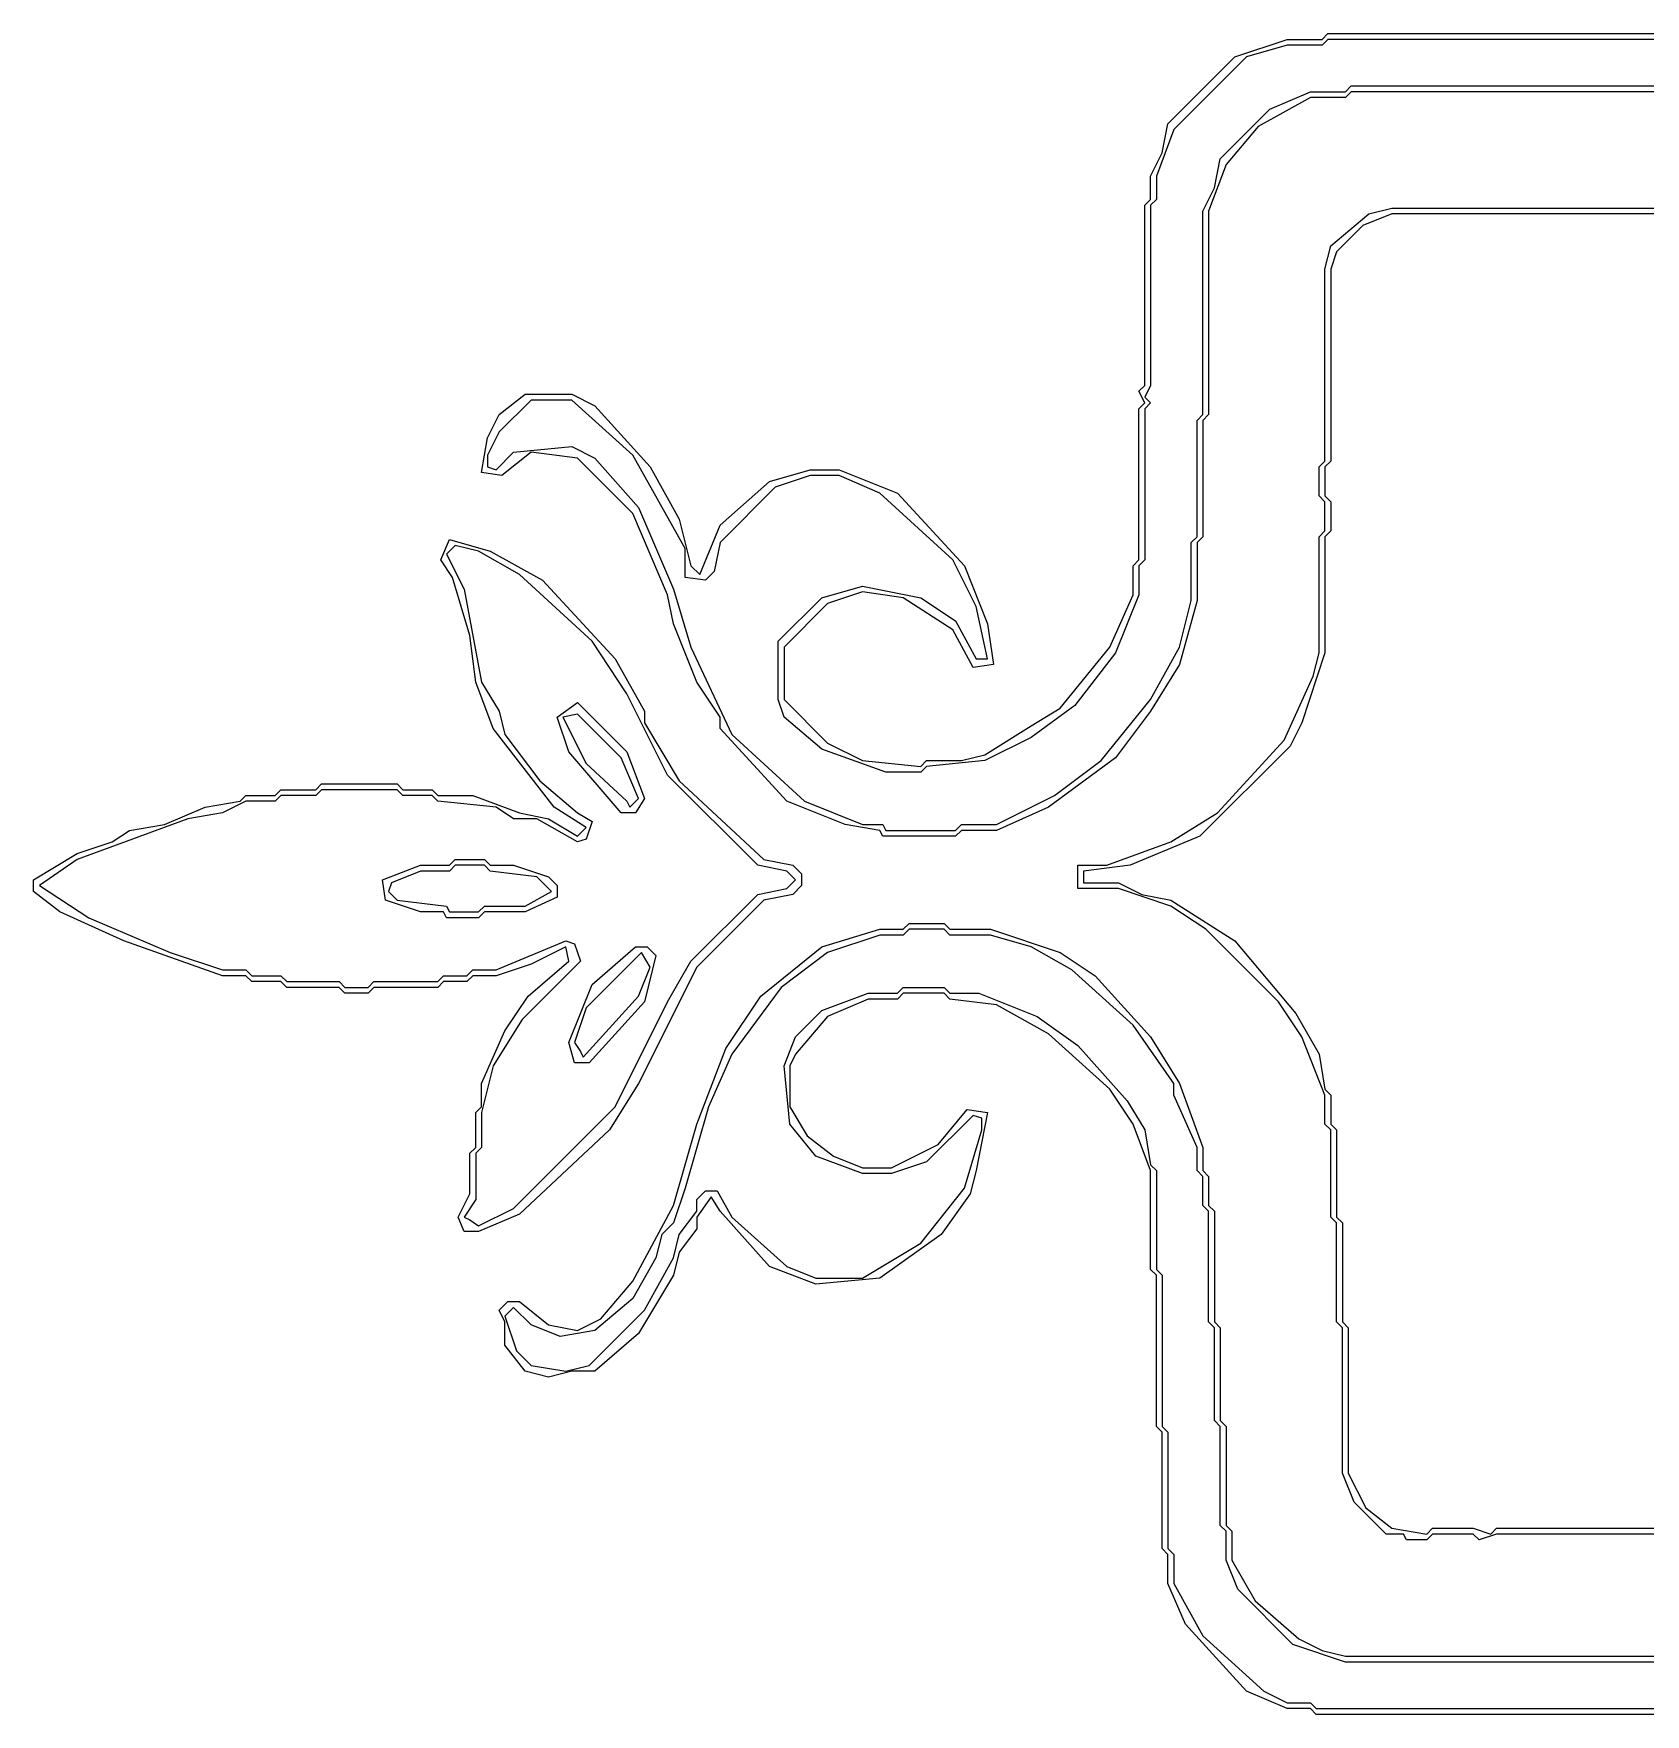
# Model space of a CAD drawing. Extents: x 0.2 to 6.6, y 0.38 to 3.24.
# Drawn here: x 0.198 to 1.403, y 1.159 to 2.415 of the extents above; entities that cross this region are included whole.
import ezdxf

# ---------------------------------------------------------------- set-up
doc = ezdxf.new("R2010")
doc.units = 0

msp = doc.modelspace()

# ---------------------------------------------------------------- linework, layer by layer
at = {"color": 7}
for points in [[(1.413, 2.3717), (1.1826, 2.3717), (1.1783, 2.3674), (1.1522, 2.3674), (1.113, 2.3457), (1.0891, 2.3174), (1.0761, 2.2826), (1.0761, 2.1304), (1.0717, 2.1261), (1.0717, 2.0391), (1.0674, 2.0348), (1.0674, 1.9913), (1.0543, 1.9435), (1.0326, 1.9087), (1.0065, 1.8739), (0.9565, 1.837), (0.9174, 1.8196), (0.8913, 1.8196), (0.887, 1.8152), (0.8326, 1.8152), (0.8326, 1.8152), (0.8304, 1.8196), (0.8043, 1.8239), (0.7609, 1.8413), (0.7109, 1.8957), (0.7109, 1.9043), (0.6935, 1.9304), (0.6761, 1.9739), (0.6717, 1.9957), (0.6457, 2.0565), (0.6043, 2.0978), (0.5696, 2.1022), (0.5478, 2.0848), (0.5326, 2.087), (0.537, 2.113), (0.5457, 2.1304), (0.5652, 2.1457), (0.6, 2.1457), (0.6174, 2.137), (0.6587, 2.0913), (0.6804, 2.0522), (0.6891, 2.0174), (0.6957, 2.0109), (0.7109, 2.0478), (0.7478, 2.0804), (0.7783, 2.0891), (0.8, 2.0891), (0.8435, 2.0717), (0.8935, 2.0174), (0.9109, 1.9739), (0.9152, 1.9435), (0.9, 1.9413), (0.8848, 1.9696), (0.8478, 1.9935), (0.8174, 1.9978), (0.7913, 1.9891), (0.7587, 1.9565), (0.7587, 1.9174), (0.7913, 1.8848), (0.8174, 1.8717), (0.8609, 1.8674), (0.8652, 1.8717), (0.8913, 1.8717), (0.9087, 1.8761), (0.9435, 1.8978), (0.9652, 1.9109), (1.0022, 1.9565), (1.0196, 1.9957), (1.0196, 2.0174), (1.0239, 2.0217), (1.0239, 2.1348), (1.0283, 2.1391), (1.0239, 2.1478), (1.0283, 2.1522), (1.0283, 2.287), (1.0326, 2.2913), (1.0326, 2.3087), (1.0413, 2.3261), (1.0457, 2.3478), (1.0957, 2.3978), (1.1348, 2.4109), (1.1609, 2.4109), (1.1652, 2.4152), (1.487, 2.4152)], [(1.487, 2.4109), (1.1652, 2.4109), (1.1609, 2.4065), (1.1348, 2.4065), (1.1043, 2.3978), (1.05, 2.3435), (1.037, 2.3087), (1.037, 2.2913), (1.0326, 2.287), (1.0326, 2.1522), (1.0283, 2.1435), (1.0326, 2.1391), (1.0283, 2.1348), (1.0283, 2.0217), (1.0239, 2.0174), (1.0239, 1.9957), (1.0065, 1.9522), (0.9761, 1.913), (0.9435, 1.8891), (0.9087, 1.8717), (0.8652, 1.8674), (0.8609, 1.863), (0.8348, 1.863), (0.787, 1.8804), (0.7587, 1.9043), (0.7543, 1.9174), (0.7543, 1.9609), (0.787, 1.9935), (0.8174, 2.0022), (0.8609, 1.9935), (0.887, 1.9761), (0.9022, 1.9478), (0.9109, 1.9478), (0.9022, 1.987), (0.8848, 2.0217), (0.8304, 2.0717), (0.8, 2.0848), (0.7783, 2.0848), (0.7522, 2.0761), (0.7109, 2.0348), (0.7065, 2.013), (0.7, 2.0065), (0.6848, 2.0087), (0.6848, 2.0304), (0.6457, 2.1), (0.6, 2.1413), (0.5696, 2.1413), (0.5457, 2.1174), (0.537, 2.1), (0.537, 2.0913), (0.5435, 2.0891), (0.5565, 2.1022), (0.6, 2.1065), (0.6174, 2.0978), (0.65, 2.0609), (0.6761, 2), (0.6891, 1.9565), (0.7196, 1.8913), (0.7739, 1.8413), (0.8174, 1.8239), (0.8326, 1.8239), (0.8326, 1.8239), (0.8348, 1.8196), (0.887, 1.8196), (0.8913, 1.8239), (0.9174, 1.8239), (0.9609, 1.8457), (0.9957, 1.8717), (1.0326, 1.9174), (1.0543, 1.9565), (1.063, 1.9913), (1.063, 2.0348), (1.0674, 2.0391), (1.0674, 2.1261), (1.0717, 2.1304), (1.0717, 2.2826), (1.0804, 2.3), (1.0848, 2.3217), (1.1217, 2.3587), (1.1522, 2.3717), (1.1783, 2.3717), (1.1826, 2.3761), (1.413, 2.3761)], [(1.5652, 1.2935), (1.2913, 1.2935), (1.2783, 1.2891), (1.2739, 1.2935), (1.2435, 1.2935), (1.2391, 1.2891), (1.2239, 1.2891), (1.2239, 1.2891), (1.2217, 1.2935), (1.2087, 1.2935), (1.1848, 1.3174), (1.1761, 1.3391), (1.1761, 1.4478), (1.1717, 1.4522), (1.1717, 1.5261), (1.1674, 1.5304), (1.1674, 1.5957), (1.163, 1.6), (1.163, 1.6217), (1.1457, 1.6652), (1.1283, 1.6913), (1.0739, 1.7457), (1.0478, 1.763), (1.0087, 1.7761), (0.9783, 1.7761), (0.9783, 1.7935), (1, 1.7935), (1.0478, 1.8109), (1.0826, 1.8326), (1.1326, 1.887), (1.1543, 1.9348), (1.1587, 1.9522), (1.1587, 2.0391), (1.163, 2.0435), (1.163, 2.0652), (1.1587, 2.0696), (1.1587, 2.0913), (1.163, 2.0957), (1.163, 2.2391), (1.1674, 2.2565), (1.1957, 2.2804), (1.213, 2.2848), (1.787, 2.2848)], [(1.787, 2.2804), (1.213, 2.2804), (1.1913, 2.2717), (1.1717, 2.2522), (1.1674, 2.2391), (1.1674, 2.0957), (1.163, 2.0913), (1.163, 2.0696), (1.1674, 2.0652), (1.1674, 2.0435), (1.163, 2.0391), (1.163, 1.9522), (1.1457, 1.9), (1.137, 1.8826), (1.0696, 1.8152), (1.0174, 1.7935), (0.9826, 1.7891), (0.9826, 1.7804), (1.0087, 1.7804), (1.0261, 1.7717), (1.0478, 1.7674), (1.0957, 1.737), (1.1413, 1.6826), (1.1587, 1.6522), (1.163, 1.6261), (1.1674, 1.6217), (1.1674, 1.6), (1.1717, 1.5957), (1.1717, 1.5304), (1.1761, 1.5261), (1.1761, 1.4522), (1.1804, 1.4478), (1.1804, 1.3391), (1.1935, 1.313), (1.213, 1.2978), (1.2391, 1.2935), (1.2435, 1.2978), (1.2739, 1.2978), (1.287, 1.2935), (1.2913, 1.2978), (1.5652, 1.2978)], [(1.6522, 1.1587), (1.1565, 1.1587), (1.1522, 1.163), (1.1348, 1.163), (1.1043, 1.1761), (1.0587, 1.2261), (1.0457, 1.2565), (1.0457, 1.2783), (1.0413, 1.2826), (1.0413, 1.3696), (1.037, 1.3739), (1.037, 1.487), (1.0326, 1.4913), (1.0326, 1.5652), (1.0196, 1.6), (1.0022, 1.6261), (0.9565, 1.6674), (0.9174, 1.6891), (0.8826, 1.6935), (0.8783, 1.6978), (0.8478, 1.6978), (0.8435, 1.6935), (0.8217, 1.6935), (0.7913, 1.6804), (0.7674, 1.6522), (0.763, 1.6435), (0.763, 1.613), (0.7761, 1.5913), (0.7957, 1.5761), (0.8174, 1.5674), (0.8391, 1.5674), (0.8739, 1.5848), (0.8957, 1.6109), (0.9109, 1.6087), (0.9022, 1.5652), (0.8978, 1.5478), (0.8761, 1.5174), (0.8304, 1.4848), (0.7826, 1.4804), (0.7478, 1.4935), (0.7109, 1.5348), (0.7043, 1.5457), (0.6935, 1.5304), (0.6935, 1.5217), (0.6804, 1.5043), (0.6761, 1.487), (0.65, 1.4435), (0.6174, 1.4152), (0.6, 1.4152), (0.5826, 1.4109), (0.5652, 1.4152), (0.55, 1.4348), (0.55, 1.4522), (0.5457, 1.4609), (0.5522, 1.4674), (0.5609, 1.4674), (0.5826, 1.45), (0.6043, 1.4457), (0.6217, 1.4543), (0.6457, 1.4826), (0.6761, 1.5391), (0.6935, 1.6), (0.7152, 1.6565), (0.7413, 1.6957), (0.787, 1.7326), (0.8304, 1.7457), (0.8478, 1.7457), (0.8522, 1.75), (0.8783, 1.75), (0.8826, 1.7457), (0.913, 1.7457), (0.9652, 1.7283), (0.9913, 1.7109), (1.0326, 1.6652), (1.0543, 1.6304), (1.0717, 1.5826), (1.0717, 1.5652), (1.0761, 1.5609), (1.0761, 1.5391), (1.0804, 1.5348), (1.0804, 1.4522), (1.0848, 1.4478), (1.0848, 1.3783), (1.0891, 1.3739), (1.0891, 1.3), (1.0935, 1.2957), (1.0935, 1.2739), (1.1109, 1.2435), (1.1435, 1.2152), (1.1609, 1.2065), (1.1783, 1.2022), (1.6174, 1.2022)], [(1.6174, 1.1978), (1.1783, 1.1978), (1.1391, 1.2109), (1.0978, 1.2522), (1.0891, 1.2739), (1.0891, 1.2957), (1.0848, 1.3), (1.0848, 1.3739), (1.0804, 1.3783), (1.0804, 1.4478), (1.0761, 1.4522), (1.0761, 1.5348), (1.0717, 1.5391), (1.0717, 1.5609), (1.0674, 1.5652), (1.0674, 1.5826), (1.05, 1.6217), (1.05, 1.6304), (1.0196, 1.6739), (0.9739, 1.7152), (0.9435, 1.7326), (0.913, 1.7413), (0.8826, 1.7413), (0.8783, 1.7457), (0.8522, 1.7457), (0.8478, 1.7413), (0.8304, 1.7413), (0.7913, 1.7283), (0.7565, 1.7022), (0.7196, 1.6522), (0.7022, 1.613), (0.6848, 1.5522), (0.6761, 1.5261), (0.6674, 1.5174), (0.663, 1.5), (0.6457, 1.4696), (0.6174, 1.4457), (0.5913, 1.4413), (0.5696, 1.45), (0.5565, 1.463), (0.55, 1.4565), (0.5587, 1.4304), (0.5696, 1.4196), (0.5957, 1.4152), (0.613, 1.4196), (0.6543, 1.4609), (0.6761, 1.5), (0.6804, 1.5174), (0.6935, 1.5348), (0.6935, 1.5435), (0.7, 1.55), (0.7087, 1.55), (0.7196, 1.5304), (0.7609, 1.4935), (0.7826, 1.4848), (0.8174, 1.4848), (0.8609, 1.5109), (0.8935, 1.5522), (0.9065, 1.5957), (0.9065, 1.6043), (0.9, 1.6065), (0.8652, 1.5717), (0.8391, 1.563), (0.8174, 1.563), (0.7826, 1.5761), (0.763, 1.6), (0.7587, 1.6435), (0.7674, 1.6652), (0.787, 1.6848), (0.8217, 1.6978), (0.8435, 1.6978), (0.8478, 1.7022), (0.8783, 1.7022), (0.8826, 1.6978), (0.9043, 1.6978), (0.9478, 1.6804), (0.9783, 1.6587), (1.0152, 1.6174), (1.0283, 1.5957), (1.0326, 1.5696), (1.037, 1.5652), (1.037, 1.4913), (1.0413, 1.487), (1.0413, 1.3739), (1.0457, 1.3696), (1.0457, 1.2826), (1.05, 1.2783), (1.05, 1.2565), (1.0717, 1.2174), (1.1174, 1.1761), (1.1348, 1.1674), (1.1522, 1.1674), (1.1565, 1.163), (1.6522, 1.163)]]:
    msp.add_lwpolyline(points, dxfattribs=at)
for points in [[(0.5196, 1.5196), (0.5152, 1.5304), (0.5239, 1.5478), (0.5239, 1.5783), (0.5283, 1.5826), (0.5283, 1.6087), (0.5326, 1.613), (0.5326, 1.6304), (0.55, 1.6696), (0.5674, 1.6957), (0.5978, 1.7217), (0.5957, 1.7326), (0.5696, 1.7196), (0.5435, 1.7109), (0.5261, 1.7109), (0.5217, 1.7065), (0.5043, 1.7065), (0.5, 1.7022), (0.4522, 1.7022), (0.4478, 1.6978), (0.4304, 1.6978), (0.4261, 1.7022), (0.387, 1.7022), (0.3826, 1.7065), (0.3609, 1.7065), (0.3565, 1.7109), (0.3391, 1.7109), (0.2652, 1.737), (0.2174, 1.7587), (0.1978, 1.7739), (0.1978, 1.7826), (0.2304, 1.8022), (0.2565, 1.8109), (0.2696, 1.8196), (0.2957, 1.8239), (0.3261, 1.837), (0.3522, 1.8413), (0.3565, 1.8457), (0.3783, 1.8457), (0.3826, 1.85), (0.4087, 1.85), (0.413, 1.8543), (0.4696, 1.8543), (0.4739, 1.85), (0.4957, 1.85), (0.5, 1.8457), (0.5261, 1.8457), (0.5609, 1.8326), (0.5826, 1.8283), (0.6043, 1.8152), (0.6109, 1.8217), (0.587, 1.837), (0.5413, 1.8957), (0.5283, 1.9304), (0.5239, 1.9652), (0.5109, 2.0087), (0.5022, 2.0217), (0.5087, 2.037), (0.5391, 2.0283), (0.5783, 2.0065), (0.6326, 1.9478), (0.6543, 1.9087), (0.6543, 1.9), (0.6804, 1.8565), (0.7435, 1.7978), (0.7652, 1.7935), (0.7717, 1.787), (0.7717, 1.7783), (0.7652, 1.7717), (0.7435, 1.7674), (0.6935, 1.7174), (0.65, 1.6304), (0.6283, 1.5957), (0.5609, 1.5326), (0.5304, 1.5196), (0.5196, 1.5196)], [(0.5239, 1.5283), (0.5304, 1.5239), (0.5565, 1.537), (0.6326, 1.613), (0.6717, 1.6913), (0.6891, 1.7217), (0.7391, 1.7717), (0.7609, 1.7761), (0.7674, 1.7826), (0.7609, 1.7891), (0.7391, 1.7935), (0.6717, 1.8609), (0.6413, 1.9217), (0.6152, 1.9609), (0.5609, 2.0109), (0.5304, 2.0283), (0.513, 2.0326), (0.5065, 2.0261), (0.5196, 2), (0.5326, 1.9304), (0.5457, 1.9087), (0.55, 1.8913), (0.5761, 1.8565), (0.6043, 1.8326), (0.6152, 1.8261), (0.6109, 1.813), (0.6043, 1.8109), (0.5739, 1.8283), (0.5565, 1.8283), (0.5435, 1.837), (0.5, 1.8413), (0.4957, 1.8457), (0.4739, 1.8457), (0.4696, 1.85), (0.413, 1.85), (0.4087, 1.8457), (0.3826, 1.8457), (0.3783, 1.8413), (0.3565, 1.8413), (0.3391, 1.8326), (0.313, 1.8283), (0.2304, 1.7978), (0.2022, 1.7783), (0.2391, 1.7543), (0.3, 1.7283), (0.3391, 1.7152), (0.3565, 1.7152), (0.3609, 1.7109), (0.3826, 1.7109), (0.387, 1.7065), (0.4261, 1.7065), (0.4304, 1.7022), (0.4478, 1.7022), (0.4522, 1.7065), (0.5, 1.7065), (0.5043, 1.7109), (0.5217, 1.7109), (0.5261, 1.7152), (0.5435, 1.7152), (0.5957, 1.737), (0.6022, 1.7348), (0.6065, 1.7217), (0.563, 1.6783), (0.5413, 1.6435), (0.5326, 1.6087), (0.5326, 1.5826), (0.5283, 1.5783), (0.5283, 1.5435), (0.5196, 1.5304), (0.5239, 1.5283)], [(0.637, 1.8326), (0.5978, 1.8783), (0.5891, 1.9043), (0.6043, 1.9152), (0.6413, 1.8783), (0.6543, 1.8435), (0.6478, 1.8326), (0.637, 1.8326)], [(0.6413, 1.8413), (0.6435, 1.837), (0.65, 1.8435), (0.637, 1.8739), (0.6043, 1.9065), (0.5935, 1.9043), (0.6109, 1.8696), (0.6413, 1.8413)], [(0.5065, 1.7543), (0.5043, 1.7587), (0.487, 1.7587), (0.4609, 1.7674), (0.4587, 1.7826), (0.487, 1.7935), (0.5087, 1.7935), (0.513, 1.7978), (0.5348, 1.7978), (0.5391, 1.7935), (0.5565, 1.7935), (0.5826, 1.7848), (0.5891, 1.7783), (0.5891, 1.7696), (0.5652, 1.7587), (0.5348, 1.7587), (0.5304, 1.7543), (0.5065, 1.7543)], [(0.5065, 1.763), (0.5087, 1.7587), (0.5304, 1.7587), (0.5348, 1.763), (0.5652, 1.763), (0.5848, 1.7739), (0.5739, 1.7848), (0.5391, 1.7891), (0.5348, 1.7935), (0.513, 1.7935), (0.5087, 1.7891), (0.487, 1.7891), (0.4652, 1.7804), (0.463, 1.7739), (0.4696, 1.7674), (0.5065, 1.763)], [(0.6022, 1.6457), (0.5978, 1.6609), (0.6152, 1.7043), (0.6478, 1.7326), (0.6565, 1.7326), (0.663, 1.7261), (0.6543, 1.6913), (0.613, 1.6457), (0.6022, 1.6457)], [(0.6065, 1.6543), (0.6087, 1.65), (0.65, 1.6957), (0.6587, 1.7174), (0.6522, 1.7283), (0.6109, 1.687), (0.6022, 1.6609), (0.6065, 1.6543)]]:
    msp.add_lwpolyline(points, close=True, dxfattribs=at)

doc.saveas('drawing.dxf')
